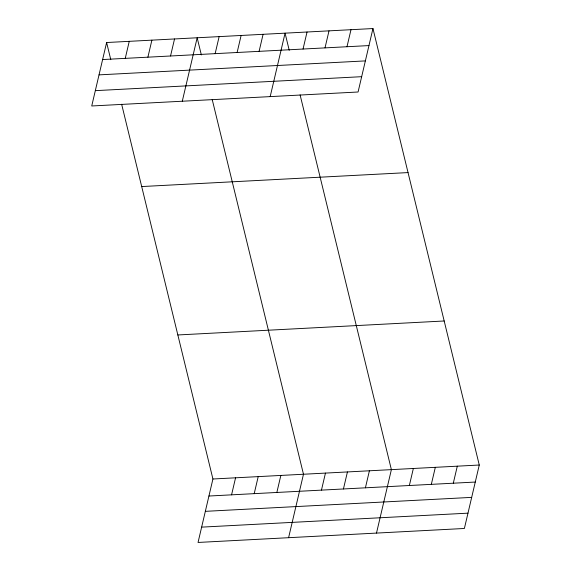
<?xml version="1.0" encoding="UTF-8"?>
<svg xmlns="http://www.w3.org/2000/svg" width="571" height="571" viewBox="0 0 571 571"><rect width="100%" height="100%" fill="white"/><g stroke="black" fill="none" stroke-linecap="round" stroke-linejoin="round"><path stroke-width="0.86" d="M106.613 42.525L91.731 105.978L358.074 92.002L372.956 28.55L106.613 42.525L110.788 59.669M125.256 58.363L129.253 41.333M147.896 57.179L151.893 40.148M170.536 55.994L174.533 38.956M182.285 101.224L197.166 37.772L201.349 54.916M215.146 53.653L219.143 36.623M237.122 52.496L241.119 35.466M259.098 51.347L263.088 34.317M270.183 96.613L285.065 33.161L289.24 50.305M303.044 49.042L307.041 32.012M121.644 104.25L212.926 478.998L198.044 542.45L464.387 528.475L479.269 465.022L372.956 28.55M325.013 47.885L329.01 30.855M231.569 494.843L235.566 477.806M346.99 46.736L350.987 29.706M254.209 493.651L258.206 476.621M276.849 492.466L280.846 475.436M288.598 537.696L303.479 474.244L212.205 99.504M321.459 490.125L325.456 473.095M343.435 488.969L347.432 471.939M365.411 487.82L369.401 470.79M376.496 533.086L391.378 469.633L300.096 94.893M409.357 485.514L413.347 468.484M431.326 484.358L435.323 467.328M453.303 483.209L457.3 466.179M102.616 59.555L368.966 45.58M99.026 74.872L365.369 60.897M95.321 90.653L361.671 76.685M141.694 186.56L408.044 172.585M177.845 334.963L444.188 320.988M212.926 478.998L479.269 465.022M208.929 496.028L475.279 482.052M205.339 511.345L471.682 497.377M201.634 527.133L467.984 513.158"/></g></svg>
